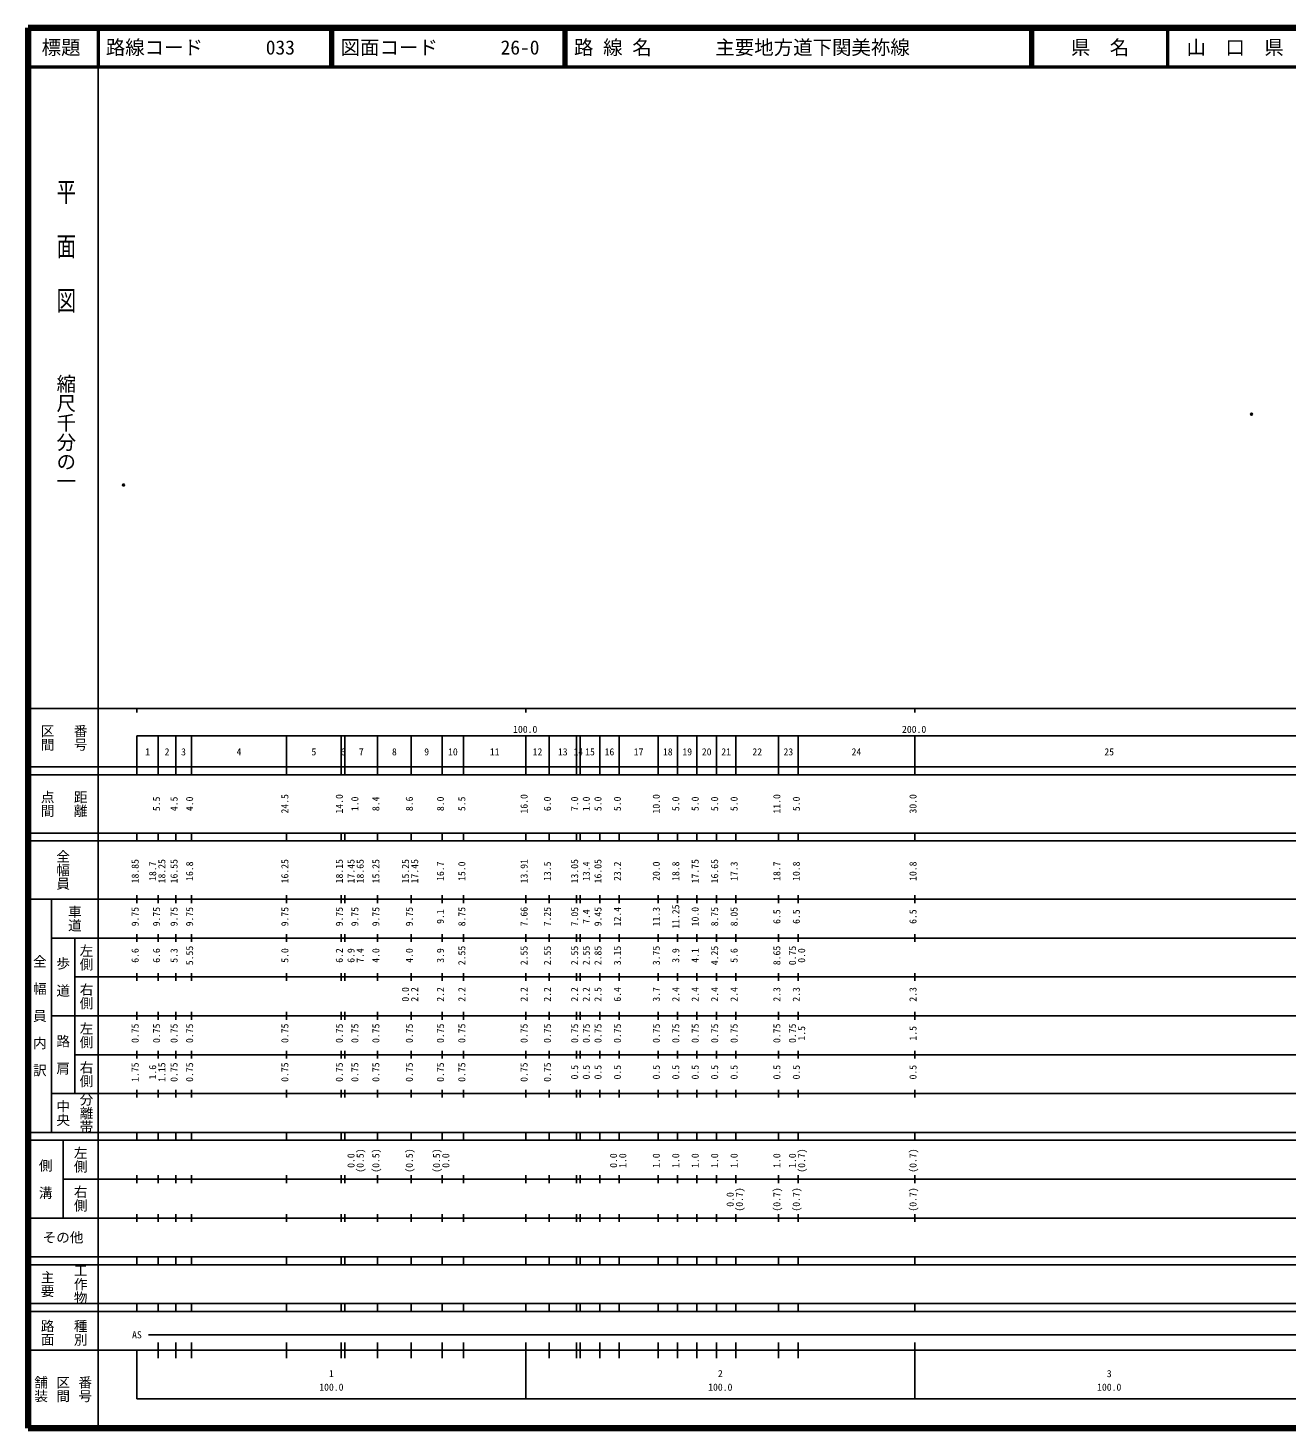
# Model space of a CAD drawing. Units: millimetres on the paper. Extents: x 40 to 680, y 20 to 380.
# Drawn here: x 40 to 363.7, y 20 to 380 of the extents above; entities that cross this region are included whole.
import ezdxf
from ezdxf.enums import TextEntityAlignment as Align

# ---------------------------------------------------------------- set-up
doc = ezdxf.new("R2010")
doc.units = ezdxf.units.MM
doc.header["$PDMODE"] = 32
doc.header["$PDSIZE"] = 0.5
doc.layers.add('S-OTRS', color=6, linetype='Continuous')
doc.layers.add('S-TTL-TXT', color=7, linetype='Continuous')
for name, color, linetype, lineweight in [('S-TTL', 2, 'Continuous', 140), ('S-TTL-BAND', 7, 'Continuous', 25), ('S-TTL-LINE', 7, 'Continuous', 50)]:
    doc.layers.add(name, color=color, linetype=linetype, lineweight=lineweight)
doc.styles.add('@ＭＳ ゴシック', font='')
doc.styles.add('ＭＳ ゴシック', font='')
doc.styles.get('@ＭＳ ゴシック').set_extended_font_data('@MS Gothic')
doc.styles.get('ＭＳ ゴシック').set_extended_font_data('MS Gothic')

msp = doc.modelspace()

# ---------------------------------------------------------------- linework, layer by layer
at = {"layer": 'S-OTRS'}
for p in [(354.597, 280.689), (64.573, 262.487)]:
    msp.add_point(p, dxfattribs=at)
at = {"layer": 'S-TTL'}
for p, q in [((40, 380), (40, 20)), ((680, 380), (40, 380)), ((40, 20), (680, 20))]:
    msp.add_line(p, q, dxfattribs=at)
at = {"layer": 'S-TTL-BAND'}
for p, q in [((58, 370), (58, 20)), ((40, 205), (579, 205)), ((68, 205), (68, 204)), ((168, 205), (168, 204)), ((268, 205), (268, 204)), ((68, 198), (579, 198)), ((68, 198), (68, 188)), ((73.5, 188), (73.5, 198)), ((78, 188), (78, 198)), ((82, 188), (82, 198)), ((106.5, 188), (106.5, 198)), ((120.5, 188), (120.5, 198)), ((121.5, 188), (121.5, 198)), ((129.9, 188), (129.9, 198)), ((138.5, 188), (138.5, 198)), ((146.5, 188), (146.5, 198)), ((152, 188), (152, 198)), ((168, 188), (168, 198)), ((174, 188), (174, 198)), ((181, 188), (181, 198)), ((182, 188), (182, 198)), ((187, 188), (187, 198)), ((192, 188), (192, 198)), ((202, 188), (202, 198)), ((207, 188), (207, 198)), ((212, 188), (212, 198)), ((217, 188), (217, 198)), ((222, 188), (222, 198)), ((233, 188), (233, 198)), ((238, 188), (238, 198)), ((268, 188), (268, 198)), ((40, 190), (579, 190)), ((40, 188), (579, 188)), ((40, 173), (579, 173)), ((68, 171), (68, 173)), ((73.5, 171), (73.5, 173)), ((78, 171), (78, 173)), ((82, 171), (82, 173)), ((106.5, 171), (106.5, 173)), ((120.5, 171), (120.5, 173)), ((121.5, 171), (121.5, 173)), ((129.9, 171), (129.9, 173)), ((138.5, 171), (138.5, 173)), ((146.5, 171), (146.5, 173)), ((152, 171), (152, 173)), ((168, 171), (168, 173)), ((174, 171), (174, 173)), ((181, 171), (181, 173)), ((182, 171), (182, 173)), ((187, 171), (187, 173)), ((192, 171), (192, 173)), ((202, 171), (202, 173)), ((207, 171), (207, 173)), ((212, 171), (212, 173)), ((217, 171), (217, 173)), ((222, 171), (222, 173)), ((233, 171), (233, 173)), ((238, 171), (238, 173)), ((268, 171), (268, 173)), ((40, 171), (579, 171)), ((40, 156), (579, 156)), ((46, 96), (46, 156)), ((68, 155), (68, 157)), ((73.5, 155), (73.5, 157)), ((78, 155), (78, 157)), ((82, 155), (82, 157)), ((106.5, 155), (106.5, 157)), ((120.5, 155), (120.5, 157)), ((121.5, 155), (121.5, 157)), ((129.9, 155), (129.9, 157)), ((138.5, 155), (138.5, 157)), ((146.5, 155), (146.5, 157)), ((152, 155), (152, 157)), ((168, 155), (168, 157)), ((174, 155), (174, 157)), ((181, 155), (181, 157)), ((182, 155), (182, 157)), ((187, 155), (187, 157)), ((192, 155), (192, 157)), ((202, 155), (202, 157)), ((207, 155), (207, 157)), ((212, 155), (212, 157)), ((217, 155), (217, 157)), ((222, 155), (222, 157)), ((233, 155), (233, 157)), ((238, 155), (238, 157)), ((268, 155), (268, 157)), ((46, 146), (579, 146)), ((52, 146), (52, 106)), ((68, 145), (68, 147)), ((73.5, 145), (73.5, 147)), ((78, 145), (78, 147)), ((82, 145), (82, 147)), ((106.5, 145), (106.5, 147)), ((120.5, 145), (120.5, 147)), ((121.5, 145), (121.5, 147)), ((129.9, 145), (129.9, 147)), ((138.5, 145), (138.5, 147)), ((146.5, 145), (146.5, 147)), ((152, 145), (152, 147)), ((168, 145), (168, 147)), ((174, 145), (174, 147)), ((181, 145), (181, 147)), ((182, 145), (182, 147)), ((187, 145), (187, 147)), ((192, 145), (192, 147)), ((202, 145), (202, 147)), ((207, 145), (207, 147)), ((212, 145), (212, 147)), ((217, 145), (217, 147)), ((222, 145), (222, 147)), ((233, 145), (233, 147)), ((238, 145), (238, 147)), ((268, 145), (268, 147)), ((68, 135), (68, 137)), ((73.5, 135), (73.5, 137)), ((78, 135), (78, 137)), ((82, 135), (82, 137)), ((106.5, 135), (106.5, 137)), ((120.5, 135), (120.5, 137)), ((121.5, 135), (121.5, 137)), ((129.9, 135), (129.9, 137)), ((138.5, 135), (138.5, 137)), ((146.5, 135), (146.5, 137)), ((152, 135), (152, 137)), ((168, 135), (168, 137)), ((174, 135), (174, 137)), ((181, 135), (181, 137)), ((182, 135), (182, 137)), ((187, 135), (187, 137)), ((192, 135), (192, 137)), ((202, 135), (202, 137)), ((207, 135), (207, 137)), ((212, 135), (212, 137)), ((217, 135), (217, 137)), ((222, 135), (222, 137)), ((233, 135), (233, 137)), ((238, 135), (238, 137)), ((268, 135), (268, 137)), ((52, 136), (579, 136)), ((46, 126), (579, 126)), ((68, 125), (68, 127)), ((73.5, 125), (73.5, 127)), ((78, 125), (78, 127)), ((82, 125), (82, 127)), ((106.5, 125), (106.5, 127)), ((120.5, 125), (120.5, 127)), ((121.5, 125), (121.5, 127)), ((129.9, 125), (129.9, 127)), ((138.5, 125), (138.5, 127)), ((146.5, 125), (146.5, 127)), ((152, 125), (152, 127)), ((168, 125), (168, 127)), ((174, 125), (174, 127)), ((181, 125), (181, 127)), ((182, 125), (182, 127)), ((187, 125), (187, 127)), ((192, 125), (192, 127)), ((202, 125), (202, 127)), ((207, 125), (207, 127)), ((212, 125), (212, 127)), ((217, 125), (217, 127)), ((222, 125), (222, 127)), ((233, 125), (233, 127)), ((238, 125), (238, 127)), ((268, 125), (268, 127)), ((52, 116), (579, 116)), ((68, 115), (68, 117)), ((73.5, 115), (73.5, 117)), ((78, 115), (78, 117)), ((82, 115), (82, 117)), ((106.5, 115), (106.5, 117)), ((120.5, 115), (120.5, 117)), ((121.5, 115), (121.5, 117)), ((129.9, 115), (129.9, 117)), ((138.5, 115), (138.5, 117)), ((146.5, 115), (146.5, 117)), ((152, 115), (152, 117)), ((168, 115), (168, 117)), ((174, 115), (174, 117)), ((181, 115), (181, 117)), ((182, 115), (182, 117)), ((187, 115), (187, 117)), ((192, 115), (192, 117)), ((202, 115), (202, 117)), ((207, 115), (207, 117)), ((212, 115), (212, 117)), ((217, 115), (217, 117)), ((222, 115), (222, 117)), ((233, 115), (233, 117)), ((238, 115), (238, 117)), ((268, 115), (268, 117)), ((46, 106), (579, 106)), ((68, 105), (68, 107)), ((73.5, 105), (73.5, 107)), ((78, 105), (78, 107)), ((82, 105), (82, 107)), ((106.5, 105), (106.5, 107)), ((120.5, 105), (120.5, 107)), ((121.5, 105), (121.5, 107)), ((129.9, 105), (129.9, 107)), ((138.5, 105), (138.5, 107)), ((146.5, 105), (146.5, 107)), ((152, 105), (152, 107)), ((168, 105), (168, 107)), ((174, 105), (174, 107)), ((181, 105), (181, 107)), ((182, 105), (182, 107)), ((187, 105), (187, 107)), ((192, 105), (192, 107)), ((202, 105), (202, 107)), ((207, 105), (207, 107)), ((212, 105), (212, 107)), ((217, 105), (217, 107)), ((222, 105), (222, 107)), ((233, 105), (233, 107)), ((238, 105), (238, 107)), ((268, 105), (268, 107)), ((40, 96), (579, 96)), ((40, 94), (579, 94)), ((49, 94), (49, 74)), ((68, 94), (68, 96)), ((73.5, 94), (73.5, 96)), ((78, 94), (78, 96)), ((82, 94), (82, 96)), ((106.5, 94), (106.5, 96)), ((120.5, 94), (120.5, 96)), ((121.5, 94), (121.5, 96)), ((129.9, 94), (129.9, 96)), ((138.5, 94), (138.5, 96)), ((146.5, 94), (146.5, 96)), ((152, 94), (152, 96)), ((168, 94), (168, 96)), ((174, 94), (174, 96)), ((181, 94), (181, 96)), ((182, 94), (182, 96)), ((187, 94), (187, 96)), ((192, 94), (192, 96)), ((202, 94), (202, 96)), ((207, 94), (207, 96)), ((212, 94), (212, 96)), ((217, 94), (217, 96)), ((222, 94), (222, 96)), ((233, 94), (233, 96)), ((238, 94), (238, 96)), ((268, 94), (268, 96)), ((49, 84), (579, 84)), ((68, 83), (68, 85)), ((73.5, 83), (73.5, 85)), ((78, 83), (78, 85)), ((82, 83), (82, 85)), ((106.5, 83), (106.5, 85)), ((120.5, 83), (120.5, 85)), ((121.5, 83), (121.5, 85)), ((129.9, 83), (129.9, 85)), ((138.5, 83), (138.5, 85)), ((146.5, 83), (146.5, 85)), ((152, 83), (152, 85)), ((168, 83), (168, 85)), ((174, 83), (174, 85)), ((181, 83), (181, 85)), ((182, 83), (182, 85)), ((187, 83), (187, 85)), ((192, 83), (192, 85)), ((202, 83), (202, 85)), ((207, 83), (207, 85)), ((212, 83), (212, 85)), ((217, 83), (217, 85)), ((222, 83), (222, 85)), ((233, 83), (233, 85)), ((238, 83), (238, 85)), ((268, 83), (268, 85)), ((40, 74), (579, 74)), ((68, 73), (68, 75)), ((73.5, 73), (73.5, 75)), ((78, 73), (78, 75)), ((82, 73), (82, 75)), ((106.5, 73), (106.5, 75)), ((120.5, 73), (120.5, 75)), ((121.5, 73), (121.5, 75)), ((129.9, 73), (129.9, 75)), ((138.5, 73), (138.5, 75)), ((146.5, 73), (146.5, 75)), ((152, 73), (152, 75)), ((168, 73), (168, 75)), ((174, 73), (174, 75)), ((181, 73), (181, 75)), ((182, 73), (182, 75)), ((187, 73), (187, 75)), ((192, 73), (192, 75)), ((202, 73), (202, 75)), ((207, 73), (207, 75)), ((212, 73), (212, 75)), ((217, 73), (217, 75)), ((222, 73), (222, 75)), ((233, 73), (233, 75)), ((238, 73), (238, 75)), ((268, 73), (268, 75)), ((40, 64), (579, 64)), ((40, 62), (579, 62)), ((68, 62), (68, 64)), ((73.5, 62), (73.5, 64)), ((78, 62), (78, 64)), ((82, 62), (82, 64)), ((106.5, 62), (106.5, 64)), ((120.5, 62), (120.5, 64)), ((121.5, 62), (121.5, 64)), ((129.9, 62), (129.9, 64)), ((138.5, 62), (138.5, 64)), ((146.5, 62), (146.5, 64)), ((152, 62), (152, 64)), ((168, 62), (168, 64)), ((174, 62), (174, 64)), ((181, 62), (181, 64)), ((182, 62), (182, 64)), ((187, 62), (187, 64)), ((192, 62), (192, 64)), ((202, 62), (202, 64)), ((207, 62), (207, 64)), ((212, 62), (212, 64)), ((217, 62), (217, 64)), ((222, 62), (222, 64)), ((233, 62), (233, 64)), ((238, 62), (238, 64)), ((268, 62), (268, 64)), ((40, 52), (579, 52)), ((68, 50), (68, 52)), ((73.5, 50), (73.5, 52)), ((78, 50), (78, 52)), ((82, 50), (82, 52)), ((106.5, 50), (106.5, 52)), ((120.5, 50), (120.5, 52)), ((121.5, 50), (121.5, 52)), ((129.9, 50), (129.9, 52)), ((138.5, 50), (138.5, 52)), ((146.5, 50), (146.5, 52)), ((152, 50), (152, 52)), ((168, 50), (168, 52)), ((174, 50), (174, 52)), ((181, 50), (181, 52)), ((182, 50), (182, 52)), ((187, 50), (187, 52)), ((192, 50), (192, 52)), ((202, 50), (202, 52)), ((207, 50), (207, 52)), ((212, 50), (212, 52)), ((217, 50), (217, 52)), ((222, 50), (222, 52)), ((233, 50), (233, 52)), ((238, 50), (238, 52)), ((268, 50), (268, 52)), ((40, 50), (579, 50)), ((71, 44), (565, 44)), ((40, 40), (579, 40)), ((68, 40), (68, 27.5)), ((73.5, 38), (73.5, 42)), ((78, 38), (78, 42)), ((82, 38), (82, 42)), ((106.5, 38), (106.5, 42)), ((120.5, 38), (120.5, 42)), ((121.5, 38), (121.5, 42)), ((129.9, 38), (129.9, 42)), ((138.5, 38), (138.5, 42)), ((146.5, 38), (146.5, 42)), ((152, 38), (152, 42)), ((168, 27.5), (168, 42)), ((174, 38), (174, 42)), ((181, 38), (181, 42)), ((182, 38), (182, 42)), ((187, 38), (187, 42)), ((192, 38), (192, 42)), ((202, 38), (202, 42)), ((207, 38), (207, 42)), ((212, 38), (212, 42)), ((217, 38), (217, 42)), ((222, 38), (222, 42)), ((233, 38), (233, 42)), ((238, 38), (238, 42)), ((268, 27.5), (268, 42)), ((68, 27.5), (579, 27.5))]:
    msp.add_line(p, q, dxfattribs=at)
at = {"layer": 'S-TTL-LINE'}
for p, q in [((58, 380), (58, 370)), ((117.75, 380), (117.75, 370)), ((118.25, 380), (118.25, 370)), ((177.75, 380), (177.75, 370)), ((178.25, 380), (178.25, 370)), ((297.75, 380), (297.75, 370)), ((298.25, 380), (298.25, 370)), ((333, 380), (333, 370)), ((40, 370), (680, 370))]:
    msp.add_line(p, q, dxfattribs=at)

# ---------------------------------------------------------------- texts
at = {"layer": 'S-TTL-BAND', "style": '@ＭＳ ゴシック', "width": 1.4}
msp.add_text('平  面  図', height=3.666, rotation=270, dxfattribs=at).set_placement((49.777, 306.475), align=Align.MIDDLE_RIGHT)
at = {"layer": 'S-TTL-BAND', "style": '@ＭＳ ゴシック'}
msp.add_text('縮尺千分の一', height=3.666, rotation=270, dxfattribs=at).set_placement((49.777, 261.03), align=Align.MIDDLE_RIGHT)
for s, p in [('区間', (45, 197.5)), ('番号', (53.5, 197.5)), ('点間', (45, 180.5)), ('距離', (53.5, 180.5)), ('全幅員', (49, 163.5)), ('車道', (52, 151)), ('左側', (55, 141)), ('全\u3000幅\u3000員\u3000内\u3000訳', (43, 126)), ('歩\u3000道', (49, 136)), ('右側', (55, 131)), ('左側', (55, 121)), ('路\u3000肩', (49, 116)), ('右側', (55, 111)), ('分離帯', (55, 101)), ('中央', (49, 101)), ('左側', (53.5, 89)), ('側\u3000溝', (44.5, 84)), ('右側', (53.5, 79)), ('工作物', (53.5, 57)), ('主要', (45, 57)), ('路面', (45, 44.5)), ('種別', (53.5, 44.5)), ('舗装', (43.333, 30)), ('区間', (49, 30)), ('番号', (54.667, 30))]:
    msp.add_text(s, height=2.566, rotation=270, dxfattribs=at).set_placement(p, align=Align.MIDDLE_CENTER)
at = {"layer": 'S-TTL-BAND', "style": 'ＭＳ ゴシック'}
for s, p in [('100.0', (167.844, 198.195)), ('200.0', (267.844, 198.195)), ('1', (70.75, 192.405)), ('2', (75.75, 192.405)), ('3', (80, 192.405)), ('4', (94.25, 192.405)), ('5', (113.5, 192.405)), ('6', (121, 192.405)), ('7', (125.7, 192.405)), ('8', (134.2, 192.405)), ('9', (142.5, 192.405)), ('10', (149.25, 192.405)), ('11', (160, 192.405)), ('12', (171, 192.405)), ('13', (177.5, 192.405)), ('14', (181.5, 192.405)), ('15', (184.5, 192.405)), ('16', (189.5, 192.405)), ('17', (197, 192.405)), ('18', (204.5, 192.405)), ('19', (209.5, 192.405)), ('20', (214.5, 192.405)), ('21', (219.5, 192.405)), ('22', (227.5, 192.405)), ('23', (235.5, 192.405)), ('24', (253, 192.405)), ('25', (318, 192.405)), ('AS', (68, 42.5)), ('1', (118, 32.523)), ('2', (218, 32.523)), ('3', (318, 32.523)), ('100.0', (118, 29.033)), ('100.0', (218, 29.033)), ('100.0', (318, 29.033))]:
    msp.add_text(s, height=1.833, dxfattribs=at).set_placement(p, align=Align.BOTTOM_CENTER)
for s, p in [('5.5', (74.5, 180.5)), ('4.5', (79, 180.5)), ('4.0', (83, 180.5)), ('24.5', (107.5, 180.5)), ('14.0', (121.5, 180.5)), ('1.0', (125.5, 180.5)), ('8.4', (130.9, 180.5)), ('8.6', (139.5, 180.5)), ('8.0', (147.5, 180.5)), ('5.5', (153, 180.5)), ('16.0', (169, 180.5)), ('6.0', (175, 180.5)), ('7.0', (182, 180.5)), ('1.0', (185, 180.5)), ('5.0', (188, 180.5)), ('5.0', (193, 180.5)), ('10.0', (203, 180.5)), ('5.0', (208, 180.5)), ('5.0', (213, 180.5)), ('5.0', (218, 180.5)), ('5.0', (223, 180.5)), ('11.0', (234, 180.5)), ('5.0', (239, 180.5)), ('30.0', (269, 180.5)), ('18.85', (69, 163.174)), ('18.25', (75.87, 163.174)), ('16.55', (79, 163.174)), ('16.25', (107.5, 163.174)), ('18.15', (121.5, 163.174)), ('17.45', (124.5, 163.174)), ('18.65', (126.87, 163.174)), ('15.25', (130.9, 163.174)), ('15.25', (138.5, 163.174)), ('17.45', (140.87, 163.174)), ('13.91', (169, 163.174)), ('13.05', (182, 163.174)), ('16.05', (188, 163.174)), ('17.75', (213, 163.174)), ('16.65', (218, 163.174)), ('18.7', (73.5, 163.174)), ('16.8', (83, 163.174)), ('16.7', (147.5, 163.174)), ('15.0', (153, 163.174)), ('13.5', (175, 163.174)), ('13.4', (185, 163.174)), ('23.2', (193, 163.174)), ('20.0', (203, 163.174)), ('18.8', (208, 163.174)), ('17.3', (223, 163.174)), ('18.7', (234, 163.174)), ('10.8', (239, 163.174)), ('10.8', (269, 163.174)), ('9.75', (69, 151.5)), ('9.75', (74.5, 151.5)), ('9.75', (79, 151.5)), ('9.75', (83, 151.5)), ('9.75', (107.5, 151.5)), ('9.75', (121.5, 151.5)), ('9.75', (125.5, 151.5)), ('9.75', (130.9, 151.5)), ('9.75', (139.5, 151.5)), ('9.1', (147.5, 151.5)), ('8.75', (153, 151.5)), ('7.66', (169, 151.5)), ('7.25', (175, 151.5)), ('7.05', (182, 151.5)), ('7.4', (185, 151.5)), ('9.45', (188, 151.5)), ('12.4', (193, 151.5)), ('11.3', (203, 151.5)), ('11.25', (208, 151.5)), ('10.0', (213, 151.5)), ('8.75', (218, 151.5)), ('8.05', (223, 151.5)), ('6.5', (234, 151.5)), ('6.5', (239, 151.5)), ('6.5', (269, 151.5)), ('6.6', (69, 141.5)), ('6.6', (74.5, 141.5)), ('5.3', (79, 141.5)), ('5.55', (83, 141.5)), ('5.0', (107.5, 141.5)), ('6.2', (121.5, 141.5)), ('6.9', (124.5, 141.5)), ('7.4', (126.87, 141.5)), ('4.0', (130.9, 141.5)), ('4.0', (139.5, 141.5)), ('3.9', (147.5, 141.5)), ('2.55', (153, 141.5)), ('2.55', (169, 141.5)), ('2.55', (175, 141.5)), ('2.55', (182, 141.5)), ('2.55', (185, 141.5)), ('2.85', (188, 141.5)), ('3.15', (193, 141.5)), ('3.75', (203, 141.5)), ('3.9', (208, 141.5)), ('4.1', (213, 141.5)), ('4.25', (218, 141.5)), ('5.6', (223, 141.5)), ('8.65', (234, 141.5)), ('0.75', (238, 141.5)), ('0.0', (240.37, 141.5)), ('0.0', (138.5, 131.5)), ('2.2', (140.87, 131.5)), ('2.2', (147.5, 131.5)), ('2.2', (153, 131.5)), ('2.2', (169, 131.5)), ('2.2', (175, 131.5)), ('2.2', (182, 131.5)), ('2.2', (185, 131.5)), ('2.5', (188, 131.5)), ('6.4', (193, 131.5)), ('3.7', (203, 131.5)), ('2.4', (208, 131.5)), ('2.4', (213, 131.5)), ('2.4', (218, 131.5)), ('2.4', (223, 131.5)), ('2.3', (234, 131.5)), ('2.3', (239, 131.5)), ('2.3', (269, 131.5)), ('0.75', (69, 121.5)), ('0.75', (74.5, 121.5)), ('0.75', (79, 121.5)), ('0.75', (83, 121.5)), ('0.75', (107.5, 121.5)), ('0.75', (121.5, 121.5)), ('0.75', (125.5, 121.5)), ('0.75', (130.9, 121.5)), ('0.75', (139.5, 121.5)), ('0.75', (147.5, 121.5)), ('0.75', (153, 121.5)), ('0.75', (169, 121.5)), ('0.75', (175, 121.5)), ('0.75', (182, 121.5)), ('0.75', (185, 121.5)), ('0.75', (188, 121.5)), ('0.75', (193, 121.5)), ('0.75', (203, 121.5)), ('0.75', (208, 121.5)), ('0.75', (213, 121.5)), ('0.75', (218, 121.5)), ('0.75', (223, 121.5)), ('0.75', (234, 121.5)), ('0.75', (238, 121.5)), ('1.5', (240.37, 121.5)), ('1.5', (269, 121.5)), ('1.75', (69, 111.5)), ('1.6', (73.5, 111.5)), ('1.15', (75.87, 111.5)), ('0.75', (79, 111.5)), ('0.75', (83, 111.5)), ('0.75', (107.5, 111.5)), ('0.75', (121.5, 111.5)), ('0.75', (125.5, 111.5)), ('0.75', (130.9, 111.5)), ('0.75', (139.5, 111.5)), ('0.75', (147.5, 111.5)), ('0.75', (153, 111.5)), ('0.75', (169, 111.5)), ('0.75', (175, 111.5)), ('0.5', (182, 111.5)), ('0.5', (185, 111.5)), ('0.5', (188, 111.5)), ('0.5', (193, 111.5)), ('0.5', (203, 111.5)), ('0.5', (208, 111.5)), ('0.5', (213, 111.5)), ('0.5', (218, 111.5)), ('0.5', (223, 111.5)), ('0.5', (234, 111.5)), ('0.5', (239, 111.5)), ('0.5', (269, 111.5)), ('0.0', (124.5, 88.764)), ('(0.5)', (126.87, 88.764)), ('(0.5)', (130.9, 88.764)), ('(0.5)', (139.5, 88.764)), ('(0.5)', (146.5, 88.764)), ('0.0', (148.87, 88.764)), ('0.0', (192, 88.764)), ('1.0', (194.37, 88.764)), ('1.0', (203, 88.764)), ('1.0', (208, 88.764)), ('1.0', (213, 88.764)), ('1.0', (218, 88.764)), ('1.0', (223, 88.764)), ('1.0', (234, 88.764)), ('1.0', (238, 88.764)), ('(0.7)', (240.37, 88.764)), ('(0.7)', (269, 88.764)), ('0.0', (222, 78.764)), ('(0.7)', (224.37, 78.764)), ('(0.7)', (234, 78.764)), ('(0.7)', (239, 78.764)), ('(0.7)', (269, 78.764))]:
    msp.add_text(s, height=1.833, rotation=90, dxfattribs=at).set_placement(p, align=Align.BOTTOM_CENTER)
msp.add_text('その他', height=2.566, dxfattribs=at).set_placement((49, 69), align=Align.MIDDLE_CENTER)
at = {"layer": 'S-TTL-TXT', "style": 'ＭＳ ゴシック'}
for s, p in [('標題', (48.5, 375)), ('県\u3000名', (315.625, 375)), ('山\u3000口\u3000県', (350.375, 375))]:
    msp.add_text(s, height=3.666, dxfattribs=at).set_placement(p, align=Align.MIDDLE_CENTER)
for s, p in [('路線コード', (60, 375)), ('033', (101.142, 375)), ('図面コード', (120.38, 375)), ('26-0', (161.521, 375)), ('路 線 名', (180.38, 375)), ('主要地方道下関美祢線', (216.734, 375))]:
    msp.add_text(s, height=3.666, dxfattribs=at).set_placement(p, align=Align.MIDDLE_LEFT)

doc.saveas('drawing.dxf')
